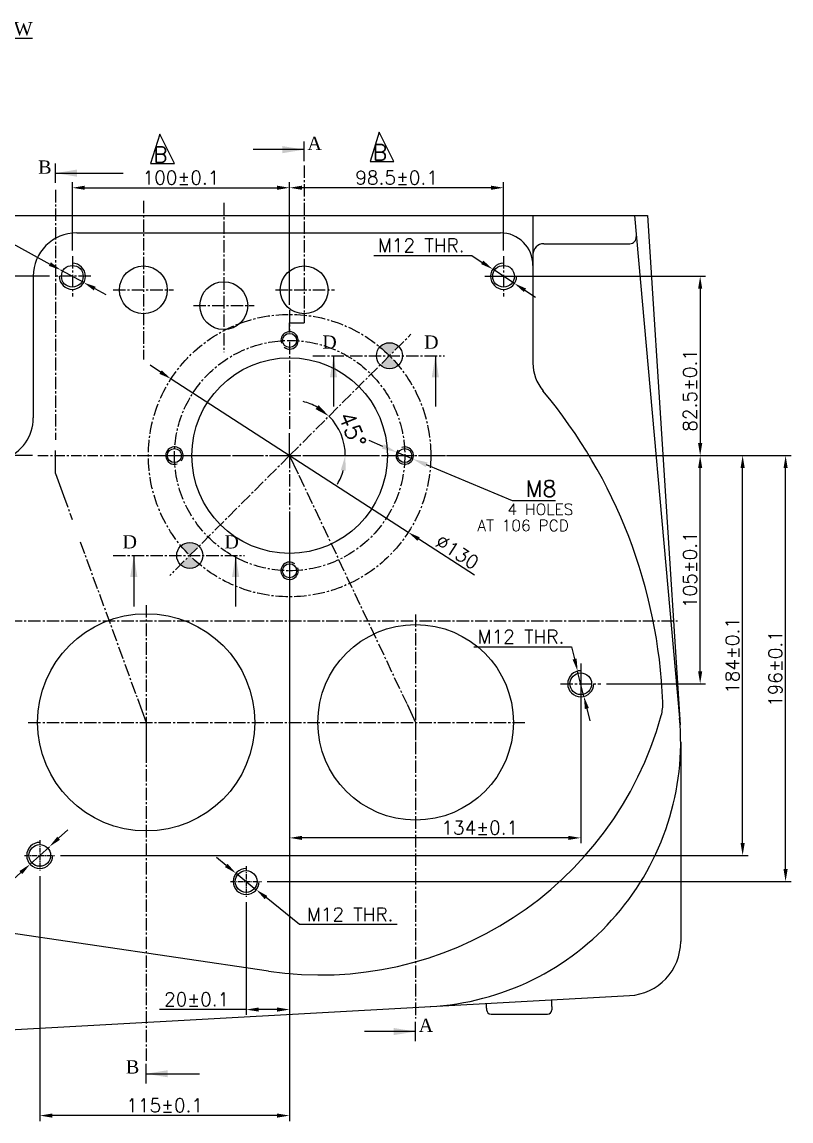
# Model space of a CAD drawing. Header units: millimetres. Extents: x -4466 to 20635, y -2270 to 9154.
# Drawn here: x 3453 to 3807, y 1992 to 2497 of the extents above; entities that cross this region are included whole.
import ezdxf

# ---------------------------------------------------------------- set-up
doc = ezdxf.new("R2010")
doc.units = ezdxf.units.MM
doc.header["$LTSCALE"] = 0.3
doc.header["$PDSIZE"] = -50
doc.linetypes.add('CENTER', pattern=[50.8, 31.75, -6.35, 6.35, -6.35])
doc.linetypes.add('CENTER2', pattern=[28.575, 19.05, -3.175, 3.175, -3.175])
doc.layers.add('AM_5', color=3, linetype='Continuous', lineweight=25)
doc.layers.add('AM_8', color=1, linetype='Continuous', lineweight=25)
doc.layers.add('c', color=1, linetype='CENTER')
doc.layers.add('center', color=1, linetype='CENTER2')
doc.styles.add('ROMANTIC', font='romantic.ttf')
doc.styles.add('rs', font='romans.shx')
doc.styles.get("Standard").update_dxf_attribs({"font": 'romans.shx'})
doc.dimstyles.new('ISO-25', dxfattribs={"dimscale": 2.5, "dimtxt": 2.5, "dimasz": 2.5, "dimexe": 0.7, "dimexo": 0.625, "dimtad": 1, "dimdec": 3, "dimlfac": -1, "dimzin": 9, "dimdsep": 46, "dimtxsty": 'Standard', "dimcen": 2.5, "dimclrd": 1, "dimclre": 1, "dimclrt": 7, "dimazin": 0, "dimtfac": 0.65, "dimtdec": 3, "dimtmove": 0, "dimatfit": 3, "dimfxl": 0.7, "dimtolj": 1, "dimarcsym": 0})
doc.dimstyles.new('sandeep-1', dxfattribs={"dimscale": 3, "dimtxt": 2.5, "dimasz": 2.3, "dimexe": 1, "dimexo": 1.5, "dimtad": 1, "dimdec": 1, "dimlfac": 2.5, "dimdsep": 46, "dimtxsty": 'rs', "dimcen": 0, "dimclrd": 1, "dimclre": 1, "dimclrt": 7, "dimadec": 1, "dimazin": 2, "dimtfac": 1, "dimtdec": 1, "dimtmove": 0, "dimatfit": 3, "dimfxl": 1.5, "dimarcsym": 0})
doc.dimstyles.new('sarab', dxfattribs={"dimscale": 3, "dimtxt": 2.5, "dimasz": 2.3, "dimexe": 1, "dimexo": 1, "dimtad": 1, "dimdec": 3, "dimdsep": 46, "dimtxsty": 'rs', "dimcen": 0, "dimclrd": 1, "dimclre": 1, "dimclrt": 7, "dimadec": 3, "dimazin": 2, "dimtfac": 1, "dimtdec": 3, "dimtmove": 0, "dimatfit": 3, "dimfxl": 1, "dimarcsym": 0})
doc.dimstyles.new('sarab$3', dxfattribs={"dimscale": 3, "dimtxt": 2.5, "dimasz": 2.3, "dimexe": 1, "dimexo": 1, "dimtad": 1, "dimdec": 3, "dimdsep": 46, "dimtxsty": 'rs', "dimcen": 0, "dimclrd": 1, "dimclre": 1, "dimclrt": 7, "dimadec": 3, "dimazin": 2, "dimtfac": 1, "dimtdec": 3, "dimtmove": 0, "dimatfit": 3, "dimfxl": 1, "dimarcsym": 0})

# ---------------------------------------------------------------- blocks, each defined once
blk = doc.blocks.new('*D46')
at = {"color": 1, "lineweight": -2, "transparency": 16777216}
for p, q in [((3576.21, 2367.41), (3576.21, 2423.71)), ((3674.71, 2392.27), (3674.71, 2423.71)), ((3668.96, 2421.21), (3581.96, 2421.21))]:
    blk.add_line(p, q, dxfattribs=at)
at = {"color": 1, "transparency": 16777216}
for points in [[(3581.96, 2422.17), (3581.96, 2420.26), (3576.21, 2421.21)], [(3668.96, 2422.17), (3668.96, 2420.26), (3674.71, 2421.21)]]:
    blk.add_solid(points, dxfattribs=at)
at = {"layer": 'Defpoints', "color": 0, "transparency": 16777216}
for p in [(3576.21, 2421.21), (3674.71, 2389.77), (3576.21, 2364.91)]:
    blk.add_point(p, dxfattribs=at)
at = {"color": 7, "transparency": 16777216, "insert": (3625.46, 2425.9), "char_height": 6.25, "attachment_point": 5, "style": 'rs'}
blk.add_mtext('98.5±0.1', dxfattribs=at)
blk = doc.blocks.new('*D47')
at = {"color": 1, "lineweight": -2, "transparency": 16777216}
for p, q in [((3671.67, 2380.46), (3767.68, 2380.46)), ((3765.18, 2374.71), (3765.18, 2303.71)), ((3648.37, 2297.96), (3767.68, 2297.96))]:
    blk.add_line(p, q, dxfattribs=at)
at = {"color": 1, "transparency": 16777216}
for points in [[(3764.22, 2374.71), (3766.14, 2374.71), (3765.18, 2380.46)], [(3764.22, 2303.71), (3766.14, 2303.71), (3765.18, 2297.96)]]:
    blk.add_solid(points, dxfattribs=at)
at = {"layer": 'Defpoints', "color": 0, "transparency": 16777216}
for p in [(3669.17, 2380.46), (3645.87, 2297.96), (3765.18, 2297.96)]:
    blk.add_point(p, dxfattribs=at)
at = {"color": 7, "transparency": 16777216, "insert": (3760.49, 2327.96), "char_height": 6.25, "attachment_point": 5, "rotation": 90, "style": 'rs'}
blk.add_mtext('82.5±0.1', dxfattribs=at)
blk = doc.blocks.new('*D93')
at = {"color": 1, "lineweight": -2, "transparency": 16777216}
for p, q in [((3660.98, 2209.94), (3706, 2209.94)), ((3706, 2209.94), (3707.38, 2204.36)), ((3711.66, 2187.13), (3708.77, 2198.78)), ((3713.04, 2181.55), (3714.42, 2175.97))]:
    blk.add_line(p, q, dxfattribs=at)
at = {"color": 1, "transparency": 16777216}
for points in [[(3708.31, 2204.59), (3706.45, 2204.13), (3708.77, 2198.78)], [(3713.97, 2181.78), (3712.11, 2181.32), (3711.66, 2187.13)]]:
    blk.add_solid(points, dxfattribs=at)
at = {"layer": 'Defpoints', "color": 0, "transparency": 16777216}
for p in [(3708.77, 2198.78), (3711.66, 2187.13)]:
    blk.add_point(p, dxfattribs=at)
at = {"color": 7, "transparency": 16777216, "insert": (3682.71, 2214.63), "char_height": 6.25, "attachment_point": 5, "style": 'rs'}
blk.add_mtext('M12 THR.', dxfattribs=at)
blk = doc.blocks.new('_DatumFilled')
at = {"color": 0, "linetype": 'ByBlock'}
blk.add_solid([(0, 0.577), (-1, 0), (0, -0.577)], dxfattribs=at)
blk = doc.blocks.new('*D94')
at = {"color": 1, "lineweight": -2, "transparency": 16777216}
for p, q in [((3547.07, 2109.34), (3542.6, 2112.96)), ((3551.54, 2105.73), (3560.88, 2098.19)), ((3580.77, 2082.11), (3565.35, 2094.57)), ((3625.78, 2082.11), (3580.77, 2082.11))]:
    blk.add_line(p, q, dxfattribs=at)
at = {"color": 1, "transparency": 16777216}
for points in [[(3547.68, 2110.09), (3546.47, 2108.6), (3551.54, 2105.73)], [(3565.95, 2095.32), (3564.75, 2093.83), (3560.88, 2098.19)]]:
    blk.add_solid(points, dxfattribs=at)
at = {"layer": 'Defpoints', "color": 0, "transparency": 16777216}
for p in [(3551.54, 2105.73), (3560.88, 2098.19)]:
    blk.add_point(p, dxfattribs=at)
at = {"color": 7, "transparency": 16777216, "insert": (3604.06, 2086.79), "char_height": 6.25, "attachment_point": 5, "style": 'rs'}
blk.add_mtext('M12 THR.', dxfattribs=at)
blk = doc.blocks.new('*D95')
at = {"color": 1, "lineweight": -2, "transparency": 16777216}
for p, q in [((3469.91, 2121.86), (3474.17, 2125.72)), ((3465.65, 2117.99), (3456.77, 2109.92)), ((3443.63, 2097.99), (3452.51, 2106.06)), ((3398.61, 2097.99), (3443.63, 2097.99))]:
    blk.add_line(p, q, dxfattribs=at)
at = {"color": 1, "transparency": 16777216}
for points in [[(3469.27, 2122.57), (3470.55, 2121.15), (3465.65, 2117.99)], [(3451.87, 2106.77), (3453.16, 2105.35), (3456.77, 2109.92)]]:
    blk.add_solid(points, dxfattribs=at)
at = {"layer": 'Defpoints', "color": 0, "transparency": 16777216}
for p in [(3465.65, 2117.99), (3456.77, 2109.92)]:
    blk.add_point(p, dxfattribs=at)
at = {"color": 7, "transparency": 16777216, "insert": (3420.34, 2102.68), "char_height": 6.25, "attachment_point": 5, "style": 'rs'}
blk.add_mtext('M12 THR.', dxfattribs=at)
blk = doc.blocks.new('*D111')
at = {"color": 1, "lineweight": -2, "transparency": 16777216}
for p, q in [((3576.21, 2270.2), (3576.21, 2119.54)), ((3710.21, 2199.77), (3710.21, 2119.54)), ((3704.46, 2122.04), (3581.96, 2122.04))]:
    blk.add_line(p, q, dxfattribs=at)
at = {"color": 1, "transparency": 16777216}
for points in [[(3581.96, 2122.99), (3581.96, 2121.08), (3576.21, 2122.04)], [(3704.46, 2122.99), (3704.46, 2121.08), (3710.21, 2122.04)]]:
    blk.add_solid(points, dxfattribs=at)
at = {"layer": 'Defpoints', "color": 0, "transparency": 16777216}
for p in [(3576.21, 2272.7), (3710.21, 2202.27), (3576.21, 2122.04)]:
    blk.add_point(p, dxfattribs=at)
at = {"color": 7, "transparency": 16777216, "insert": (3663.73, 2126.72), "char_height": 6.25, "attachment_point": 5, "style": 'rs'}
blk.add_mtext('134±0.1', dxfattribs=at)
blk = doc.blocks.new('*D112')
at = {"color": 1, "lineweight": -2, "transparency": 16777216}
for p, q in [((3716.56, 2297.96), (3767.68, 2297.96)), ((3765.18, 2198.71), (3765.18, 2292.21)), ((3722.03, 2192.96), (3767.68, 2192.96))]:
    blk.add_line(p, q, dxfattribs=at)
at = {"color": 1, "transparency": 16777216}
for points in [[(3764.22, 2292.21), (3766.14, 2292.21), (3765.18, 2297.96)], [(3764.22, 2198.71), (3766.14, 2198.71), (3765.18, 2192.96)]]:
    blk.add_solid(points, dxfattribs=at)
at = {"layer": 'Defpoints', "color": 0, "transparency": 16777216}
for p in [(3714.06, 2297.96), (3765.18, 2297.96), (3719.53, 2192.96)]:
    blk.add_point(p, dxfattribs=at)
at = {"color": 7, "transparency": 16777216, "insert": (3760.49, 2245.46), "char_height": 6.25, "attachment_point": 5, "rotation": 90, "style": 'rs'}
blk.add_mtext('105±0.1', dxfattribs=at)
blk = doc.blocks.new('*D113')
at = {"color": 1, "lineweight": -2, "transparency": 16777216}
for p, q in [((3648.37, 2297.96), (3807, 2297.96)), ((3804.5, 2107.71), (3804.5, 2292.21)), ((3565.84, 2101.96), (3807, 2101.96))]:
    blk.add_line(p, q, dxfattribs=at)
at = {"color": 1, "transparency": 16777216}
for points in [[(3803.54, 2292.21), (3805.45, 2292.21), (3804.5, 2297.96)], [(3803.54, 2107.71), (3805.45, 2107.71), (3804.5, 2101.96)]]:
    blk.add_solid(points, dxfattribs=at)
at = {"layer": 'Defpoints', "color": 0, "transparency": 16777216}
for p in [(3645.87, 2297.96), (3804.5, 2297.96), (3563.34, 2101.96)]:
    blk.add_point(p, dxfattribs=at)
at = {"color": 7, "transparency": 16777216, "insert": (3799.81, 2199.96), "char_height": 6.25, "attachment_point": 5, "rotation": 90, "style": 'rs'}
blk.add_mtext('196±0.1', dxfattribs=at)
blk = doc.blocks.new('*D114')
at = {"color": 1, "lineweight": -2, "transparency": 16777216}
for p, q in [((3576.21, 2225.9), (3576.21, 2040.53)), ((3556.21, 2092.46), (3556.21, 2040.53)), ((3556.21, 2043.03), (3516.38, 2043.03)), ((3570.46, 2043.03), (3561.96, 2043.03))]:
    blk.add_line(p, q, dxfattribs=at)
at = {"color": 1, "transparency": 16777216}
for points in [[(3561.96, 2043.99), (3561.96, 2042.08), (3556.21, 2043.03)], [(3570.46, 2043.99), (3570.46, 2042.08), (3576.21, 2043.03)]]:
    blk.add_solid(points, dxfattribs=at)
at = {"layer": 'Defpoints', "color": 0, "transparency": 16777216}
for p in [(3576.21, 2228.4), (3556.21, 2094.96), (3556.21, 2043.03)]:
    blk.add_point(p, dxfattribs=at)
at = {"color": 7, "transparency": 16777216, "insert": (3533.42, 2047.72), "char_height": 6.25, "attachment_point": 5, "style": 'rs'}
blk.add_mtext('20±0.1', dxfattribs=at)
blk = doc.blocks.new('*D115')
at = {"color": 1, "lineweight": -2, "transparency": 16777216}
for p, q in [((3461.21, 2104.46), (3461.21, 1991.74)), ((3576.21, 2055.55), (3576.21, 1991.74)), ((3570.46, 1994.24), (3466.96, 1994.24))]:
    blk.add_line(p, q, dxfattribs=at)
at = {"color": 1, "transparency": 16777216}
for points in [[(3466.96, 1995.2), (3466.96, 1993.28), (3461.21, 1994.24)], [(3570.46, 1995.2), (3570.46, 1993.28), (3576.21, 1994.24)]]:
    blk.add_solid(points, dxfattribs=at)
at = {"layer": 'Defpoints', "color": 0, "transparency": 16777216}
for p in [(3461.21, 2106.96), (3576.21, 2058.05), (3461.21, 1994.24)]:
    blk.add_point(p, dxfattribs=at)
at = {"color": 7, "transparency": 16777216, "insert": (3518.71, 1998.93), "char_height": 6.25, "attachment_point": 5, "style": 'rs'}
blk.add_mtext('115±0.1', dxfattribs=at)
blk = doc.blocks.new('*D116')
at = {"color": 1, "lineweight": -2, "transparency": 16777216}
for p, q in [((3650.87, 2297.96), (3787.23, 2297.96)), ((3784.73, 2119.71), (3784.73, 2292.21)), ((3470.71, 2113.96), (3787.23, 2113.96))]:
    blk.add_line(p, q, dxfattribs=at)
at = {"color": 1, "transparency": 16777216}
for points in [[(3783.77, 2292.21), (3785.68, 2292.21), (3784.73, 2297.96)], [(3783.77, 2119.71), (3785.68, 2119.71), (3784.73, 2113.96)]]:
    blk.add_solid(points, dxfattribs=at)
at = {"layer": 'Defpoints', "color": 0, "transparency": 16777216}
for p in [(3648.37, 2297.96), (3784.73, 2297.96), (3468.21, 2113.96)]:
    blk.add_point(p, dxfattribs=at)
at = {"color": 7, "transparency": 16777216, "insert": (3780.04, 2205.96), "char_height": 6.25, "attachment_point": 5, "rotation": 90, "style": 'rs'}
blk.add_mtext('184±0.1', dxfattribs=at)
blk = doc.blocks.new('*D125')
at = {"color": 1, "lineweight": -2, "transparency": 16777216}
for start, end in [(60.4727, 75.9453), (360, 45), (329.0547, 344.5273)]:
    blk.add_arc((3576.21, 2297.96), 25.63, start, end, dxfattribs=at)
at = {"color": 1, "transparency": 16777216}
for points in [[(3589.54, 2321.17), (3588.15, 2319.34), (3594.33, 2316.08)], [(3599.77, 2291.28), (3602.05, 2290.97), (3601.84, 2297.96)]]:
    blk.add_solid(points, dxfattribs=at)
at = {"layer": 'Defpoints', "color": 0, "transparency": 16777216}
for p in [(3632.07, 2353.82), (3600.97, 2304.59), (3460.39, 2297.96), (3576.21, 2297.96), (3650.56, 2297.96)]:
    blk.add_point(p, dxfattribs=at)
at = {"color": 7, "transparency": 16777216, "insert": (3605.09, 2309.92), "char_height": 7.5, "attachment_point": 5, "rotation": 292.5, "style": 'rs'}
blk.add_mtext('45°', dxfattribs=at)
blk = doc.blocks.new('*D126')
at = {"color": 1, "lineweight": -2, "transparency": 16777216}
for p, q in [((3619.16, 2302.17), (3612.79, 2304.83)), ((3625.52, 2299.5), (3632.9, 2296.41)), ((3678.83, 2277.17), (3639.26, 2293.75)), ((3698.56, 2277.17), (3678.83, 2277.17))]:
    blk.add_line(p, q, dxfattribs=at)
at = {"color": 1, "transparency": 16777216}
for points in [[(3619.6, 2303.23), (3618.71, 2301.11), (3625.52, 2299.5)], [(3639.71, 2294.81), (3638.82, 2292.69), (3632.9, 2296.41)]]:
    blk.add_solid(points, dxfattribs=at)
at = {"layer": 'Defpoints', "color": 0, "transparency": 16777216}
for p in [(3625.52, 2299.5), (3632.9, 2296.41)]:
    blk.add_point(p, dxfattribs=at)
at = {"color": 7, "transparency": 16777216, "insert": (3691.95, 2282.8), "char_height": 7.5, "attachment_point": 5, "style": 'rs'}
blk.add_mtext('M8', dxfattribs=at)
blk = doc.blocks.new('*D127')
at = {"color": 1, "lineweight": -2, "transparency": 16777216}
for p, q in [((3615.05, 2390.03), (3660.06, 2390.03)), ((3660.06, 2390.03), (3664.88, 2386.89)), ((3679.73, 2377.17), (3669.69, 2383.74)), ((3684.55, 2374.03), (3689.36, 2370.88))]:
    blk.add_line(p, q, dxfattribs=at)
at = {"color": 1, "transparency": 16777216}
for points in [[(3665.4, 2387.69), (3664.35, 2386.08), (3669.69, 2383.74)], [(3685.07, 2374.83), (3684.02, 2373.23), (3679.73, 2377.17)]]:
    blk.add_solid(points, dxfattribs=at)
at = {"layer": 'Defpoints', "color": 0, "transparency": 16777216}
for p in [(3669.69, 2383.74), (3679.73, 2377.17)]:
    blk.add_point(p, dxfattribs=at)
at = {"color": 7, "transparency": 16777216, "insert": (3636.77, 2394.72), "char_height": 6.25, "attachment_point": 5, "style": 'rs'}
blk.add_mtext('M12 THR.', dxfattribs=at)
blk = doc.blocks.new('*D129')
at = {"color": 1, "lineweight": -2, "transparency": 16777216}
for p, q in [((3476.21, 2392.27), (3476.21, 2423.71)), ((3576.21, 2367.41), (3576.21, 2423.71)), ((3481.96, 2421.21), (3570.46, 2421.21))]:
    blk.add_line(p, q, dxfattribs=at)
at = {"color": 1, "transparency": 16777216}
for points in [[(3481.96, 2422.17), (3481.96, 2420.26), (3476.21, 2421.21)], [(3570.46, 2422.17), (3570.46, 2420.26), (3576.21, 2421.21)]]:
    blk.add_solid(points, dxfattribs=at)
at = {"layer": 'Defpoints', "color": 0, "transparency": 16777216}
for p in [(3576.21, 2421.21), (3476.21, 2389.77), (3576.21, 2364.91)]:
    blk.add_point(p, dxfattribs=at)
at = {"color": 7, "transparency": 16777216, "insert": (3526.21, 2425.9), "char_height": 6.25, "attachment_point": 5, "style": 'rs'}
blk.add_mtext('100±0.1', dxfattribs=at)
blk = doc.blocks.new('*D128')
at = {"color": 1, "lineweight": -2, "transparency": 16777216}
for p, q in [((3405.04, 2394.72), (3450.06, 2394.72)), ((3450.06, 2394.72), (3465.89, 2386.08)), ((3481.48, 2377.58), (3470.94, 2383.33)), ((3486.53, 2374.83), (3491.57, 2372.08))]:
    blk.add_line(p, q, dxfattribs=at)
at = {"color": 1, "transparency": 16777216}
for points in [[(3466.35, 2386.92), (3465.44, 2385.24), (3470.94, 2383.33)], [(3486.99, 2375.67), (3486.07, 2373.99), (3481.48, 2377.58)]]:
    blk.add_solid(points, dxfattribs=at)
at = {"layer": 'Defpoints', "color": 0, "transparency": 16777216}
for p in [(3470.94, 2383.33), (3481.48, 2377.58)]:
    blk.add_point(p, dxfattribs=at)
at = {"color": 7, "transparency": 16777216, "insert": (3426.77, 2399.41), "char_height": 6.25, "attachment_point": 5, "style": 'rs'}
blk.add_mtext('M12 THR.', dxfattribs=at)
blk = doc.blocks.new('*D130')
at = {"color": 1, "lineweight": -2, "transparency": 16777216}
for p, q in [((3465.75, 2380.46), (3436.71, 2380.46)), ((3439.21, 2303.71), (3439.21, 2374.71)), ((3457.89, 2297.96), (3436.71, 2297.96))]:
    blk.add_line(p, q, dxfattribs=at)
at = {"color": 1, "transparency": 16777216}
for points in [[(3438.25, 2374.71), (3440.17, 2374.71), (3439.21, 2380.46)], [(3438.25, 2303.71), (3440.17, 2303.71), (3439.21, 2297.96)]]:
    blk.add_solid(points, dxfattribs=at)
at = {"layer": 'Defpoints', "color": 0, "transparency": 16777216}
for p in [(3439.21, 2380.46), (3468.25, 2380.46), (3460.39, 2297.96)]:
    blk.add_point(p, dxfattribs=at)
at = {"color": 7, "transparency": 16777216, "insert": (3434.52, 2339.21), "char_height": 6.25, "attachment_point": 5, "rotation": 90, "style": 'rs'}
blk.add_mtext('82.5±0.1', dxfattribs=at)
blk = doc.blocks.new('*D147')
at = {"layer": 'AM_5', "color": 1, "lineweight": -2, "transparency": 16777216}
for p, q in [((3516.8, 2336.38), (3511.97, 2339.5)), ((3521.63, 2333.26), (3630.79, 2262.66)), ((3661.32, 2242.92), (3635.62, 2259.54))]:
    blk.add_line(p, q, dxfattribs=at)
at = {"layer": 'AM_5', "color": 1, "transparency": 16777216}
for points in [[(3517.32, 2337.18), (3516.28, 2335.57), (3521.63, 2333.26)], [(3636.14, 2260.34), (3635.1, 2258.73), (3630.79, 2262.66)]]:
    blk.add_solid(points, dxfattribs=at)
at = {"layer": 'Defpoints', "color": 0, "transparency": 16777216}
for p in [(3521.63, 2333.26), (3630.79, 2262.66)]:
    blk.add_point(p, dxfattribs=at)
at = {"layer": 'AM_5', "color": 7, "transparency": 16777216, "insert": (3653.43, 2253.6), "char_height": 6.25, "attachment_point": 5, "rotation": 327.109, "style": 'rs'}
blk.add_mtext('∅130', dxfattribs=at)

msp = doc.modelspace()

# ---------------------------------------------------------------- hatches: boundary and pattern name
at = {"layer": 'AM_8'}
h = msp.add_hatch(color=256, dxfattribs=at)
h.paths.add_polyline_path([(3622.1727, 2343.91938), (3617.93006, 2339.67674, 0.400754362), (3626.215, 2339.48545, 0.023089226)])
edge = h.paths.add_edge_path()
edge.add_line((3622.1727, 2343.91938), (3626.41534, 2348.16202))
edge.add_arc((3622.1727, 2343.91938), 6, 45, 137.6453603)
edge.add_arc((3576.21076, 2297.95744), 65, 45, 50.2907207, ccw=False)
h = msp.add_hatch(color=256, dxfattribs=at)
h.paths.add_polyline_path([(3534.68275, 2247.9532, -0.023089226), (3530.24882, 2251.9955), (3526.00618, 2247.75286, 0.427802086)])
edge = h.paths.add_edge_path()
edge.add_arc((3576.21076, 2297.95744), 65, 219.7092793, 225)
edge.add_line((3530.24882, 2251.9955), (3534.49146, 2256.23814))
edge.add_arc((3530.24882, 2251.9955), 6, 45, 132.3546397)

# ---------------------------------------------------------------- linework, layer by layer
for p, q in [((3516.47249, 2445.84352), (3512.25721, 2432.32244)), ((3523.20212, 2432.32244), (3516.47249, 2445.84352)), ((3617.44777, 2446.8222), (3613.23249, 2433.30111)), ((3624.17739, 2433.30111), (3617.44777, 2446.8222)), ((3613.23249, 2433.30111), (3624.17739, 2433.30111)), ((3512.25721, 2432.32244), (3523.20212, 2432.32244)), ((3178.41076, 2408.45744), (3740.91076, 2408.45744)), ((3688.21076, 2408.45744), (3688.21076, 2340.55616)), ((3734.91076, 2408.45744), (3755.72008, 2177.13835)), ((3740.91076, 2408.45744), (3755.96015, 2174.02308)), ((3478.21076, 2400.45744), (3673.21076, 2400.45744)), ((3693.21076, 2395.45744), (3732.79824, 2395.45744)), ((3458.21076, 2380.45744), (3458.21076, 2315.28171)), ((3756.21076, 2166.20744), (3756.21076, 2074.41751)), ((3566.44916, 2060.69869), (3308.68867, 2098.67989)), ((3337.66546, 2027.64138), (3732.58957, 2049.45556)), ((3666.91076, 2043.69067), (3666.91076, 2045.8277)), ((3666.91076, 2043.69067), (3666.91076, 2043.45745)), ((3666.91076, 2043.69067), (3666.91076, 2042.95745)), ((3696.91076, 2044.45745), (3696.91076, 2047.48479)), ((3696.91076, 2044.45745), (3696.91076, 2042.95745)), ((3696.91076, 2044.45744), (3696.91076, 2043.45745)), ((3668.91076, 2040.95745), (3694.91076, 2040.95745))]:
    msp.add_line(p, q)
at = {"color": 60}
for p, q in [((3582.91076, 2433.47631), (3582.91076, 2442.4932)), ((3468.39454, 2423.43029), (3468.39454, 2432.44719)), ((3582.91076, 2363.17691), (3582.91076, 2359.05907)), ((3576.21076, 2359.05907), (3582.91076, 2359.05907)), ((3576.21076, 2354.63826), (3576.21076, 2359.05907)), ((3576.21076, 2297.95744), (3576.21076, 2308.25777)), ((3468.39454, 2289.75461), (3468.39454, 2300.31816)), ((3580.24404, 2289.41411), (3576.21076, 2297.95744)), ((3468.39454, 2289.75461), (3472.11078, 2279.56253)), ((3506.23164, 2186.12049), (3510.21076, 2175.20744)), ((3630.2992, 2183.49292), (3634.21076, 2175.20744)), ((3510.21076, 2175.20744), (3510.21076, 2162.28261)), ((3634.21076, 2175.20744), (3634.21076, 2166.94654)), ((3634.16076, 2028.41042), (3634.16076, 2037.42732)), ((3510.16076, 2008.98575), (3510.16076, 2018.00265))]:
    msp.add_line(p, q, dxfattribs=at)
for centre, radius in [((3476.21076, 2380.45744), 5), ((3508.91076, 2374.20744), 11), ((3582.91076, 2374.20744), 11), ((3674.71076, 2380.45744), 5), ((3545.91076, 2366.95744), 11), ((3576.21076, 2297.95744), 45), ((3510.21076, 2175.20744), 50), ((3634.21076, 2175.20744), 45), ((3710.21076, 2192.95744), 5), ((3461.21076, 2113.95744), 5), ((3556.21076, 2101.95744), 5)]:
    msp.add_circle(centre, radius)
at = {"color": 7}
for centre, radius in [((3576.21076, 2350.95744), 3.25), ((3622.1727, 2343.91938), 6), ((3523.21076, 2297.95744), 3.25), ((3629.21076, 2297.95744), 3.25), ((3530.24882, 2251.9955), 6), ((3576.21076, 2244.95744), 3.25)]:
    msp.add_circle(centre, radius, dxfattribs=at)
for centre, radius, start, end in [((3478.21076, 2380.45744), 20, 90, 180), ((3673.21076, 2385.45744), 15, 0, 90), ((3732.79824, 2398.45744), 3, 270, 5.1404558), ((3693.21076, 2390.45744), 5, 90, 180), ((3476.21076, 2380.45744), 6, 180, 90), ((3674.71076, 2380.45744), 6, 90, 0), ((3708.21076, 2340.55616), 20, 180, 219.8579548), ((3510.16076, 2175.20744), 238, 2.2302218, 39.8669777), ((3438.21076, 2315.28171), 20, 219.8623756, 0), ((3710.21076, 2192.95744), 6, 90, 0), ((3727.99563, 2183.69089), 20, 344.4785992, 2.2302218), ((3590.21076, 2221.95744), 163, 261.6177427, 344.4785992), ((3634.21076, 2166.20744), 122, 273.1615997, 5.1404558), ((3461.21076, 2113.95744), 6, 90, 0), ((3556.21076, 2101.95744), 6, 90, 0), ((3731.21076, 2074.41751), 25, 273.1615997, 0), ((3668.91076, 2042.95745), 2, 180, 270), ((3694.91076, 2042.95745), 2, 270, 0)]:
    msp.add_arc(centre, radius, start, end)
at = {"color": 1}
for centre, start, end in [((3576.21076, 2350.95744), 232.6198921, 199.1427609), ((3523.21076, 2297.95744), 322.6198921, 289.1427609), ((3629.21076, 2297.95744), 142.6198921, 109.1427609), ((3576.21076, 2244.95744), 52.6198921, 19.1427609)]:
    msp.add_arc(centre, 4, start, end, dxfattribs=at)
at = {"layer": 'c', "ltscale": 0.5}
msp.add_line((3460.3872, 2297.95744), (3650.55996, 2297.95744), dxfattribs=at)
at = {"layer": 'center'}
for p, q in [((3582.91076, 2431.41796), (3582.91076, 2360.24874)), ((3468.39454, 2420.21235), (3468.39454, 2342.7848)), ((3508.91076, 2415.16383), (3508.91076, 2342.1761)), ((3545.91076, 2414.28624), (3545.91076, 2345.56307)), ((3476.21076, 2389.77448), (3476.21076, 2371.1404)), ((3674.71076, 2389.77448), (3674.71076, 2371.1404)), ((3484.79786, 2380.45744), (3468.25206, 2380.45744)), ((3666.12365, 2380.45744), (3682.66946, 2380.45744)), ((3494.95206, 2374.20744), (3522.83892, 2374.20744)), ((3569.78062, 2374.20744), (3596.86946, 2374.20744)), ((3531.95206, 2366.95744), (3559.86946, 2366.95744)), ((3576.21076, 2364.91433), (3576.21076, 2355.16435)), ((3576.21076, 2297.95744), (3632.07219, 2353.81888)), ((3576.21076, 2350.33086), (3576.21076, 2309.44212)), ((3468.39454, 2342.7848), (3468.39454, 2305.26074)), ((3586.9298, 2343.91938), (3647.42796, 2343.91938)), ((3506.9973, 2297.95744), (3645.87449, 2297.95744)), ((3576.21076, 2297.95744), (3521.05643, 2242.80311)), ((3576.21076, 2297.95744), (3576.21076, 2228.39859)), ((3580.48923, 2288.89475), (3630.09646, 2183.81645)), ((3472.11078, 2279.56253), (3476.11337, 2268.58512)), ((3479.84692, 2258.34555), (3505.90528, 2186.87841)), ((3495.00592, 2251.9955), (3555.50408, 2251.9955)), ((3510.21076, 2229.18621), (3510.21076, 2175.20744)), ((3147.29668, 2221.95744), (3754.71125, 2221.95744)), ((3634.21076, 2224.83426), (3634.21076, 2175.20744)), ((3710.21076, 2202.27448), (3710.21076, 2183.6404)), ((3700.89372, 2192.95744), (3719.5278, 2192.95744)), ((3455.89669, 2175.20744), (3684.54747, 2175.20744)), ((3634.21076, 2166.25159), (3634.21076, 2038.89503)), ((3510.21076, 2162.28261), (3510.21076, 2018.71839))]:
    msp.add_line(p, q, dxfattribs=at)
at = {"layer": 'center', "ltscale": 0.4}
for p, q in [((3461.21076, 2120.95744), (3461.21076, 2106.95744)), ((3454.21076, 2113.95744), (3468.21076, 2113.95744)), ((3556.21076, 2108.95744), (3556.21076, 2094.95744)), ((3549.07761, 2101.95744), (3563.3439, 2101.95744))]:
    msp.add_line(p, q, dxfattribs=at)
at = {"layer": 'center'}
for radius in [65, 53]:
    msp.add_circle((3576.21076, 2297.95744), radius, dxfattribs=at)

# ---------------------------------------------------------------- texts
at = {"style": 'ROMANTIC'}
for s, p in [('%%UTOP VIEW', (3414.18518, 2491.33145)), ('A', (3584.38855, 2438.59955)), ('B', (3460.49614, 2427.66435)), ('D', (3591.24101, 2347.13869)), ('D', (3638.10979, 2347.13869)), ('D', (3499.31713, 2255.2148)), ('D', (3546.18591, 2255.2148)), ('A', (3635.63855, 2032.76374)), ('B', (3500.86739, 2013.61018))]:
    msp.add_text(s, height=6.1, dxfattribs=at).set_placement(p)
for s, height, p in [('B', 7.2, (3513.60624, 2432.89276)), ('B', 7.2, (3614.58151, 2433.87143)), ('4 HOLES', 5.2, (3676.5184, 2270.63217)), ('AT 106 PCD', 5.2, (3662.65173, 2263.199))]:
    msp.add_text(s, height=height).set_placement(p)

# ---------------------------------------------------------------- dimensions: what is measured, and where the dimension line sits
for base, p1, p2, angle, override, picture, middle in [((3576.21076, 2421.21337), (3476.21076, 2389.77448), (3576.21076, 2364.91433), 180, {"dimscale": 2.5, "dimtoh": 1, "dimdec": 2, "dimcen": 2.5, "dimadec": 1, "dimtol": 1, "dimtp": 0.1, "dimtm": 0.1, "dimtdec": 2}, '*D129', (3526.21076, 2425.90087)), ((3439.21054, 2380.45744), (3460.3872, 2297.95744), (3468.25206, 2380.45744), 90, {"dimscale": 2.5, "dimtoh": 1, "dimdec": 2, "dimcen": 2.5, "dimadec": 1, "dimtol": 1, "dimtp": 0.1, "dimtm": 0.1, "dimtdec": 2}, '*D130', (3434.52304, 2339.20744)), ((3784.72664, 2297.95744), (3468.21076, 2113.95744), (3648.37449, 2297.95744), 90, {"dimscale": 2.5, "dimdec": 2, "dimcen": 2.5, "dimadec": 1, "dimtol": 1, "dimtp": 0.1, "dimtm": 0.1, "dimtdec": 2}, '*D116', (3780.03914, 2205.95744)), ((3804.49513, 2297.95744), (3563.3439, 2101.95744), (3645.87449, 2297.95744), 90, {"dimscale": 2.5, "dimdec": 2, "dimcen": 2.5, "dimadec": 1, "dimtol": 1, "dimtp": 0.1, "dimtm": 0.1, "dimtdec": 2}, '*D113', (3799.80763, 2199.95744)), ((3765.17918, 2297.95744), (3719.5278, 2192.95744), (3714.06377, 2297.95744), 90, {"dimscale": 2.5, "dimdec": 2, "dimcen": 2.5, "dimadec": 1, "dimtol": 1, "dimtp": 0.1, "dimtm": 0.1, "dimtdec": 2}, '*D112', (3760.49168, 2245.45744))]:
    dim = msp.add_linear_dim(base=base, p1=p1, p2=p2, angle=angle, dimstyle='sarab', override=override)
    dim.commit()
    dim.dimension.update_dxf_attribs({"geometry": picture, "text_midpoint": middle})
for base, p1, p2, override, picture, middle in [((3576.21076, 2421.21337), (3674.71076, 2389.77448), (3576.21076, 2364.91433), {"dimscale": 2.5, "dimtoh": 1, "dimdec": 2, "dimcen": 2.5, "dimadec": 1, "dimtol": 1, "dimtp": 0.1, "dimtm": 0.1, "dimtdec": 2}, '*D46', (3625.46076, 2425.90087)), ((3556.21076, 2043.03357), (3576.21076, 2228.39859), (3556.21076, 2094.95744), {"dimscale": 2.5, "dimdec": 2, "dimcen": 2.5, "dimadec": 1, "dimtol": 1, "dimtp": 0.1, "dimtm": 0.1, "dimtdec": 2}, '*D114', (3533.42207, 2047.72107))]:
    dim = msp.add_linear_dim(base=base, p1=p1, p2=p2, dimstyle='sarab', override=override)
    dim.commit()
    dim.dimension.update_dxf_attribs({"geometry": picture, "text_midpoint": middle})
for p1, p2, text, dimstyle, override, picture, middle in [((3481.47846, 2377.58493), (3470.94306, 2383.32996), 'M12 THR.', 'sarab', {"dimscale": 2.5, "dimtoh": 1, "dimdec": 2, "dimcen": 2.5, "dimadec": 1, "dimtdec": 2, "dimldrblk": 'DatumFilled'}, '*D128', (3426.76826, 2394.71931)), ((3625.52136, 2299.50286), (3632.90016, 2296.41203), 'M8', 'sandeep-1', {"dimtih": 1, "dimtoh": 1, "dimlfac": 1}, '*D126', (3691.95467, 2277.17308)), ((3551.54467, 2105.7294), (3560.87684, 2098.18548), 'M12 THR.', 'sarab', {"dimscale": 2.5, "dimtoh": 1, "dimdec": 2, "dimcen": 2.5, "dimadec": 1, "dimtdec": 2, "dimldrblk": 'DatumFilled'}, '*D94', (3604.05668, 2082.10592))]:
    dim = msp.add_diameter_dim_2p(p1=p1, p2=p2, text=text, dimstyle=dimstyle, override=override)
    dim.commit()
    dim.dimension.update_dxf_attribs({"geometry": picture, "text_midpoint": middle, "dimtype": 163})
for p1, p2, picture, middle in [((3679.73313, 2377.1748), (3669.68838, 2383.74008), '*D127', (3636.77347, 2394.71931)), ((3711.65537, 2187.13395), (3708.76614, 2198.78094), '*D93', (3682.70861, 2214.63014)), ((3465.65281, 2117.99082), (3456.7687, 2109.92406), '*D95', (3420.33894, 2102.67947))]:
    dim = msp.add_diameter_dim_2p(p1=p1, p2=p2, text='M12 THR.', dimstyle='sarab', override={"dimscale": 2.5, "dimtoh": 1, "dimdec": 2, "dimcen": 2.5, "dimadec": 1, "dimtdec": 2, "dimldrblk": 'DatumFilled'})
    dim.commit()
    dim.dimension.update_dxf_attribs({"geometry": picture, "text_midpoint": middle})
dim = msp.add_linear_dim(base=(3765.17918, 2297.95744), p1=(3669.16946, 2380.45744), p2=(3645.87449, 2297.95744), angle=90, dimstyle='sarab', override={"dimscale": 2.5, "dimgap": 0.625, "dimtoh": 1, "dimdec": 2, "dimcen": 2.5, "dimadec": 1, "dimtol": 1, "dimlim": 0, "dimtp": 0.1, "dimtm": 0.1, "dimtdec": 2})
dim.commit()
dim.dimension.update_dxf_attribs({"geometry": '*D47', "text_midpoint": (3765.17918, 2327.95744), "dimtype": 160})
dim = msp.add_angular_dim_2l(base=(3600.9662, 2304.59064), line1=((3576.21076, 2297.95744), (3632.07219, 2353.81888)), line2=((3460.3872, 2297.95744), (3650.55996, 2297.95744)), dimstyle='sandeep-1', override={"dimlfac": 1})
dim.commit()
dim.dimension.update_dxf_attribs({"geometry": '*D125', "text_midpoint": (3605.08543, 2309.91772)})
for base, p1, p2, picture, middle in [((3576.21076, 2122.03659), (3710.21076, 2202.27448), (3576.21076, 2272.69647), '*D111', (3663.73158, 2122.03659)), ((3461.21076, 1994.23975), (3576.21076, 2058.04813), (3461.21076, 2106.95744), '*D115', (3518.71076, 1994.23975))]:
    dim = msp.add_linear_dim(base=base, p1=p1, p2=p2, dimstyle='sarab', override={"dimscale": 2.5, "dimdec": 2, "dimcen": 2.5, "dimadec": 1, "dimtol": 1, "dimtp": 0.1, "dimtm": 0.1, "dimtdec": 2})
    dim.commit()
    dim.dimension.update_dxf_attribs({"geometry": picture, "text_midpoint": middle, "dimtype": 160})
at = {"layer": 'AM_5'}
dim = msp.add_diameter_dim_2p(p1=(3521.6299, 2333.25517), p2=(3630.79162, 2262.65971), dimstyle='sarab$3', override={"dimscale": 2.5}, dxfattribs=at)
dim.commit()
dim.dimension.update_dxf_attribs({"geometry": '*D147', "text_midpoint": (3653.42758, 2253.60323)})

# ---------------------------------------------------------------- leaders
for points in [[(3582.91076, 2438.75468), (3559.40476, 2438.75468)], [(3468.39454, 2427.93874), (3499.57509, 2427.93874)], [(3596.43365, 2344.01496), (3596.43365, 2320.50896)], [(3643.30243, 2344.01496), (3643.30243, 2320.50896)], [(3504.50977, 2252.09108), (3504.50977, 2228.58508)], [(3551.37855, 2252.09108), (3551.37855, 2228.58508)], [(3634.16076, 2032.91887), (3610.65476, 2032.91887)], [(3510.16076, 2013.4942), (3534.72004, 2013.4942)]]:
    msp.add_leader(points, dimstyle='ISO-25', override={"dimscale": 2, "dimasz": 5})

doc.saveas('drawing.dxf')
